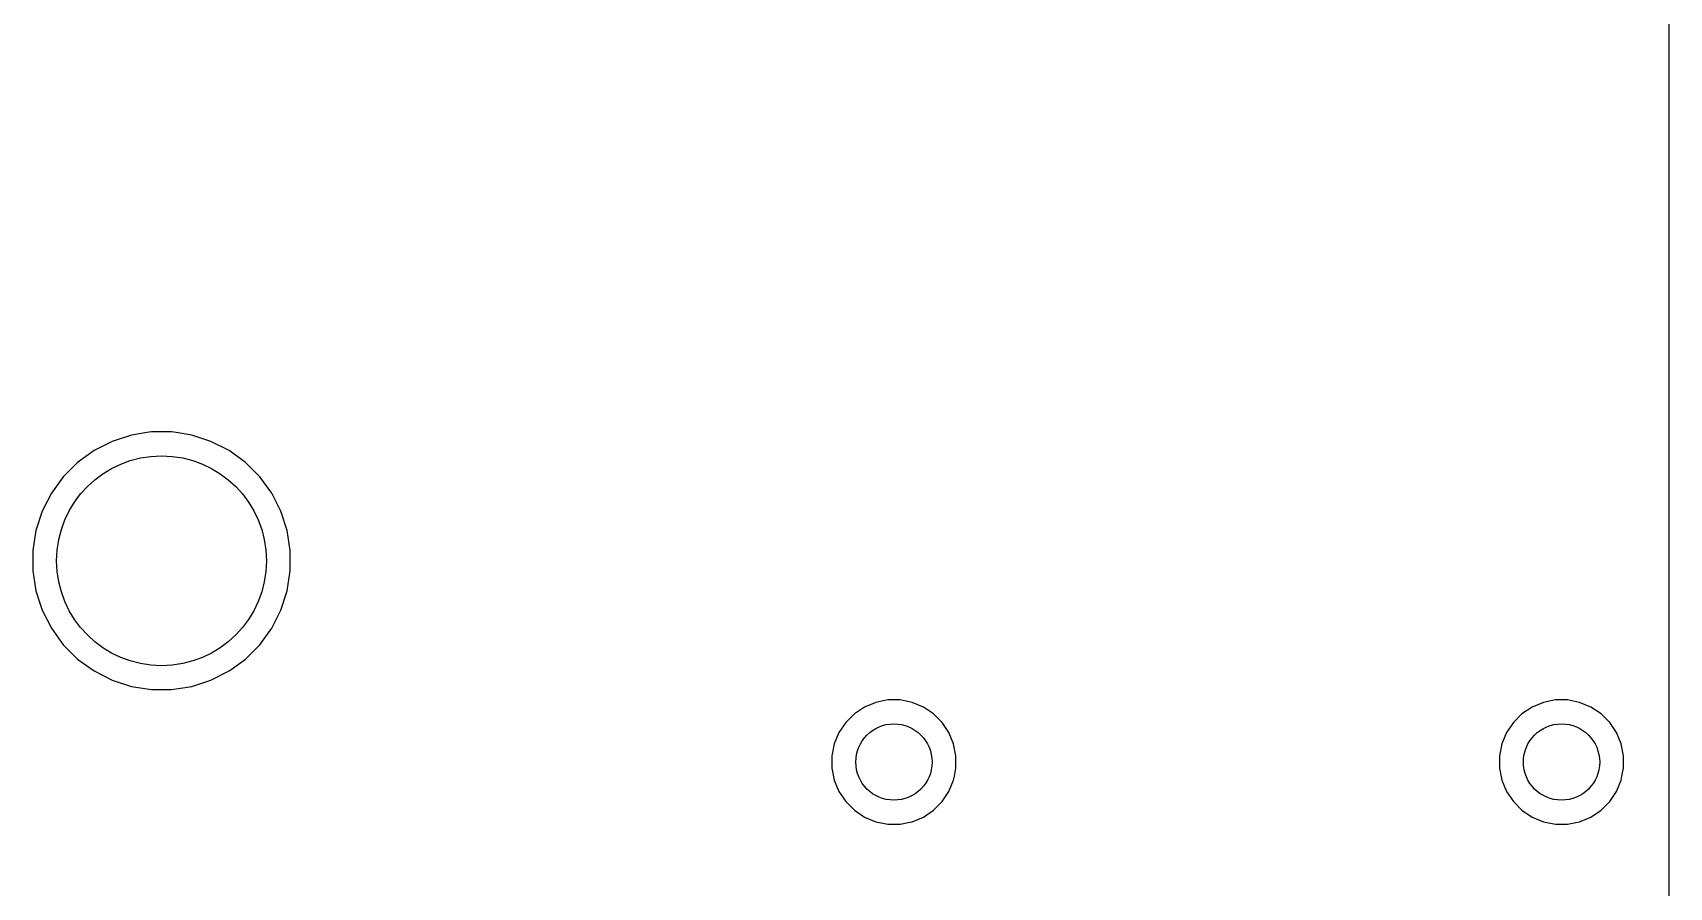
# Model space of a CAD drawing. Extents: x 98 to 223, y -135 to -41.
# Drawn here: x 206.02 to 223.18, y -110.51 to -101.55 of the extents above; entities that cross this region are included whole.
import ezdxf

# ---------------------------------------------------------------- set-up
doc = ezdxf.new("R2010")
doc.units = 0
doc.layers.add('BLACK', color=7, linetype='CONTINUOUS')

msp = doc.modelspace()

# ---------------------------------------------------------------- linework, layer by layer
at = {"layer": 'BLACK', "linetype": 'CONTINUOUS'}
for p, q in [((223.182185, -48.567008), (223.178255, -112.144557)), ((206.854085, -105.834694), (206.664679, -105.931201)), ((207.05626, -105.769003), (206.854085, -105.834694)), ((207.217542, -105.743458), (207.05626, -105.769003)), ((207.266213, -105.73575), (207.217542, -105.743458)), ((207.478787, -105.73575), (207.266213, -105.73575)), ((207.527457, -105.743458), (207.478787, -105.73575)), ((207.68874, -105.769003), (207.527457, -105.743458)), ((207.688741, -105.769003), (207.68874, -105.769003)), ((207.688743, -105.769004), (207.688741, -105.769003)), ((207.890912, -105.834693), (207.688743, -105.769004)), ((207.890913, -105.834693), (207.890912, -105.834693)), ((207.890914, -105.834694), (207.890913, -105.834693)), ((208.08032, -105.931201), (207.890914, -105.834694)), ((206.664679, -105.931201), (206.492713, -106.05614)), ((208.252286, -106.05614), (208.08032, -105.931201)), ((206.34239, -106.206463), (206.217451, -106.378429)), ((206.492713, -106.05614), (206.34239, -106.206463)), ((208.402609, -106.206463), (208.252286, -106.05614)), ((208.527548, -106.378429), (208.402609, -106.206463)), ((206.217451, -106.378429), (206.120944, -106.567835)), ((208.527549, -106.378431), (208.527548, -106.378429)), ((208.527551, -106.378434), (208.527549, -106.378431)), ((208.624057, -106.567838), (208.527551, -106.378434)), ((206.120944, -106.567835), (206.055253, -106.77001)), ((208.689746, -106.770007), (208.624057, -106.567838)), ((206.036991, -106.885313), (206.022, -106.979963)), ((206.055253, -106.77001), (206.036991, -106.885313)), ((208.723, -106.979963), (208.689746, -106.770007)), ((206.022, -106.979963), (206.022, -107.192537)), ((208.723, -107.192537), (208.723, -106.979963)), ((206.022, -107.192537), (206.055254, -107.402493)), ((208.689746, -107.402493), (208.723, -107.192537)), ((206.055254, -107.402493), (206.096563, -107.529629)), ((208.624057, -107.604662), (208.689746, -107.402493)), ((206.096563, -107.529629), (206.120944, -107.604664)), ((206.120944, -107.604664), (206.217451, -107.79407)), ((208.527551, -107.794066), (208.624057, -107.604662)), ((206.217451, -107.79407), (206.34239, -107.966036)), ((208.402609, -107.966036), (208.527548, -107.79407)), ((208.527547, -107.79407), (208.527551, -107.794066)), ((208.527548, -107.79407), (208.527547, -107.79407)), ((206.34239, -107.966036), (206.492713, -108.116359)), ((208.252292, -108.116354), (208.402604, -107.966042)), ((208.402604, -107.966042), (208.402606, -107.966038)), ((208.402606, -107.966038), (208.402609, -107.966036)), ((206.492713, -108.116359), (206.664679, -108.241298)), ((206.664679, -108.241298), (206.664681, -108.241299)), ((206.664681, -108.241299), (206.664684, -108.241301)), ((206.664684, -108.241301), (206.854088, -108.337807)), ((207.890912, -108.337807), (208.080316, -108.241301)), ((208.080316, -108.241301), (208.102289, -108.225336)), ((208.102289, -108.225336), (208.252286, -108.116359)), ((208.252286, -108.116359), (208.252288, -108.116356)), ((208.252288, -108.116356), (208.252292, -108.116354)), ((206.854088, -108.337807), (207.056257, -108.403496)), ((207.056257, -108.403496), (207.266213, -108.43675)), ((207.266213, -108.43675), (207.266214, -108.43675)), ((207.266214, -108.43675), (207.478786, -108.43675)), ((207.478786, -108.43675), (207.478787, -108.43675)), ((207.478787, -108.43675), (207.688743, -108.403496)), ((207.688743, -108.403496), (207.890912, -108.337807)), ((214.744366, -108.619788), (214.637831, -108.690973)), ((214.744375, -108.619783), (214.744366, -108.619788)), ((214.862755, -108.570749), (214.744375, -108.619783)), ((214.862761, -108.570747), (214.862755, -108.570749)), ((214.988429, -108.54575), (214.862761, -108.570747)), ((214.988431, -108.54575), (214.988429, -108.54575)), ((215.116569, -108.54575), (214.988431, -108.54575)), ((215.116571, -108.54575), (215.116569, -108.54575)), ((215.242238, -108.570747), (215.116571, -108.54575)), ((215.242244, -108.570749), (215.242238, -108.570747)), ((215.360624, -108.619783), (215.242244, -108.570749)), ((215.360633, -108.619788), (215.360624, -108.619783)), ((215.467168, -108.690973), (215.360633, -108.619788)), ((221.744366, -108.619788), (221.637831, -108.690973)), ((221.744375, -108.619783), (221.744366, -108.619788)), ((221.862755, -108.570749), (221.744375, -108.619783)), ((221.862761, -108.570747), (221.862755, -108.570749)), ((221.988429, -108.54575), (221.862761, -108.570747)), ((221.988431, -108.54575), (221.988429, -108.54575)), ((222.116569, -108.54575), (221.988431, -108.54575)), ((222.116571, -108.54575), (222.116569, -108.54575)), ((222.242238, -108.570747), (222.116571, -108.54575)), ((222.242244, -108.570749), (222.242238, -108.570747)), ((222.360624, -108.619783), (222.242244, -108.570749)), ((222.360633, -108.619788), (222.360624, -108.619783)), ((222.467168, -108.690973), (222.360633, -108.619788)), ((214.547223, -108.781581), (214.476038, -108.888116)), ((214.547226, -108.781577), (214.547223, -108.781581)), ((214.637827, -108.690976), (214.547226, -108.781577)), ((214.637831, -108.690973), (214.637827, -108.690976)), ((215.467172, -108.690976), (215.467168, -108.690973)), ((215.557773, -108.781577), (215.467172, -108.690976)), ((215.557776, -108.781581), (215.557773, -108.781577)), ((215.628961, -108.888116), (215.557776, -108.781581)), ((221.547223, -108.781581), (221.476038, -108.888116)), ((221.547226, -108.781577), (221.547223, -108.781581)), ((221.637827, -108.690976), (221.547226, -108.781577)), ((221.637831, -108.690973), (221.637827, -108.690976)), ((222.467172, -108.690976), (222.467168, -108.690973)), ((222.557773, -108.781577), (222.467172, -108.690976)), ((222.557776, -108.781581), (222.557773, -108.781577)), ((222.628961, -108.888116), (222.557776, -108.781581)), ((214.476033, -108.888125), (214.426999, -109.006505)), ((214.476038, -108.888116), (214.476033, -108.888125)), ((215.628964, -108.888122), (215.628961, -108.888116)), ((215.628965, -108.888123), (215.628964, -108.888122)), ((215.678001, -109.006506), (215.628965, -108.888123)), ((221.476033, -108.888125), (221.426999, -109.006505)), ((221.476038, -108.888116), (221.476033, -108.888125)), ((222.628964, -108.888122), (222.628961, -108.888116)), ((222.628965, -108.888123), (222.628964, -108.888122)), ((222.678001, -109.006506), (222.628965, -108.888123)), ((214.426997, -109.006511), (214.402, -109.132178)), ((214.402, -109.132178), (214.402, -109.132181)), ((214.402, -109.132181), (214.402, -109.260319)), ((214.426999, -109.006505), (214.426997, -109.006511)), ((215.678001, -109.00651), (215.678001, -109.006506)), ((215.678002, -109.006511), (215.678001, -109.00651)), ((215.703, -109.132178), (215.678002, -109.006511)), ((215.703, -109.260321), (215.703, -109.132178)), ((221.426997, -109.006511), (221.402, -109.132178)), ((221.402, -109.132178), (221.402, -109.132181)), ((221.402, -109.132181), (221.402, -109.260319)), ((221.426999, -109.006505), (221.426997, -109.006511)), ((222.678001, -109.00651), (222.678001, -109.006506)), ((222.678002, -109.006511), (222.678001, -109.00651)), ((222.703, -109.132178), (222.678002, -109.006511)), ((222.703, -109.260321), (222.703, -109.132178)), ((214.402, -109.260321), (214.401999, -109.260321)), ((214.401999, -109.260321), (214.426997, -109.385988)), ((214.402, -109.260319), (214.402, -109.260321)), ((215.686182, -109.344865), (215.703, -109.260321)), ((221.402, -109.260321), (221.401999, -109.260321)), ((221.401999, -109.260321), (221.426997, -109.385988)), ((221.402, -109.260319), (221.402, -109.260321)), ((222.686182, -109.344865), (222.703, -109.260321)), ((214.426997, -109.385988), (214.426999, -109.385994)), ((214.426999, -109.385994), (214.476033, -109.504374)), ((215.628965, -109.504377), (215.678001, -109.385994)), ((215.678001, -109.385994), (215.686182, -109.344865)), ((221.426997, -109.385988), (221.426999, -109.385994)), ((221.426999, -109.385994), (221.476033, -109.504374)), ((222.628965, -109.504377), (222.678001, -109.385994)), ((222.678001, -109.385994), (222.686182, -109.344865)), ((214.476033, -109.504374), (214.476038, -109.504383)), ((214.476038, -109.504383), (214.547223, -109.610918)), ((214.547223, -109.610918), (214.547226, -109.610922)), ((214.547226, -109.610922), (214.637827, -109.701523)), ((215.467169, -109.701526), (215.557776, -109.610919)), ((215.557776, -109.610919), (215.628965, -109.504377)), ((221.476033, -109.504374), (221.476038, -109.504383)), ((221.476038, -109.504383), (221.547223, -109.610918)), ((221.547223, -109.610918), (221.547226, -109.610922)), ((221.547226, -109.610922), (221.637827, -109.701523)), ((222.467169, -109.701526), (222.557776, -109.610919)), ((222.557776, -109.610919), (222.628965, -109.504377)), ((214.637827, -109.701523), (214.637831, -109.701526)), ((214.637831, -109.701526), (214.744366, -109.772711)), ((214.744366, -109.772711), (214.744372, -109.772714)), ((214.744372, -109.772714), (214.744373, -109.772715)), ((214.744373, -109.772715), (214.862756, -109.821751)), ((214.862756, -109.821751), (214.86276, -109.821751)), ((214.86276, -109.821751), (214.862761, -109.821752)), ((214.862761, -109.821752), (214.988428, -109.84675)), ((215.201115, -109.829932), (215.242244, -109.821751)), ((215.242244, -109.821751), (215.360627, -109.772715)), ((215.360627, -109.772715), (215.467169, -109.701526)), ((221.637827, -109.701523), (221.637831, -109.701526)), ((221.637831, -109.701526), (221.744366, -109.772711)), ((221.744366, -109.772711), (221.744372, -109.772714)), ((221.744372, -109.772714), (221.744373, -109.772715)), ((221.744373, -109.772715), (221.862756, -109.821751)), ((221.862756, -109.821751), (221.86276, -109.821751)), ((221.86276, -109.821751), (221.862761, -109.821752)), ((221.862761, -109.821752), (221.988428, -109.84675)), ((222.201115, -109.829932), (222.242244, -109.821751)), ((222.242244, -109.821751), (222.360627, -109.772715)), ((222.360627, -109.772715), (222.467169, -109.701526)), ((214.988428, -109.84675), (214.988431, -109.84675)), ((214.988431, -109.84675), (215.116571, -109.84675)), ((215.116571, -109.84675), (215.201115, -109.829932)), ((221.988428, -109.84675), (221.988431, -109.84675)), ((221.988431, -109.84675), (222.116571, -109.84675)), ((222.116571, -109.84675), (222.201115, -109.829932))]:
    msp.add_line(p, q, dxfattribs=at)
at = {"layer": 'BLACK'}
for centre, radius in [((207.3725, -107.08625), 1.1), ((215.0525, -109.19625), 0.4), ((222.0525, -109.19625), 0.4)]:
    msp.add_circle(centre, radius, dxfattribs=at)

doc.saveas('drawing.dxf')
